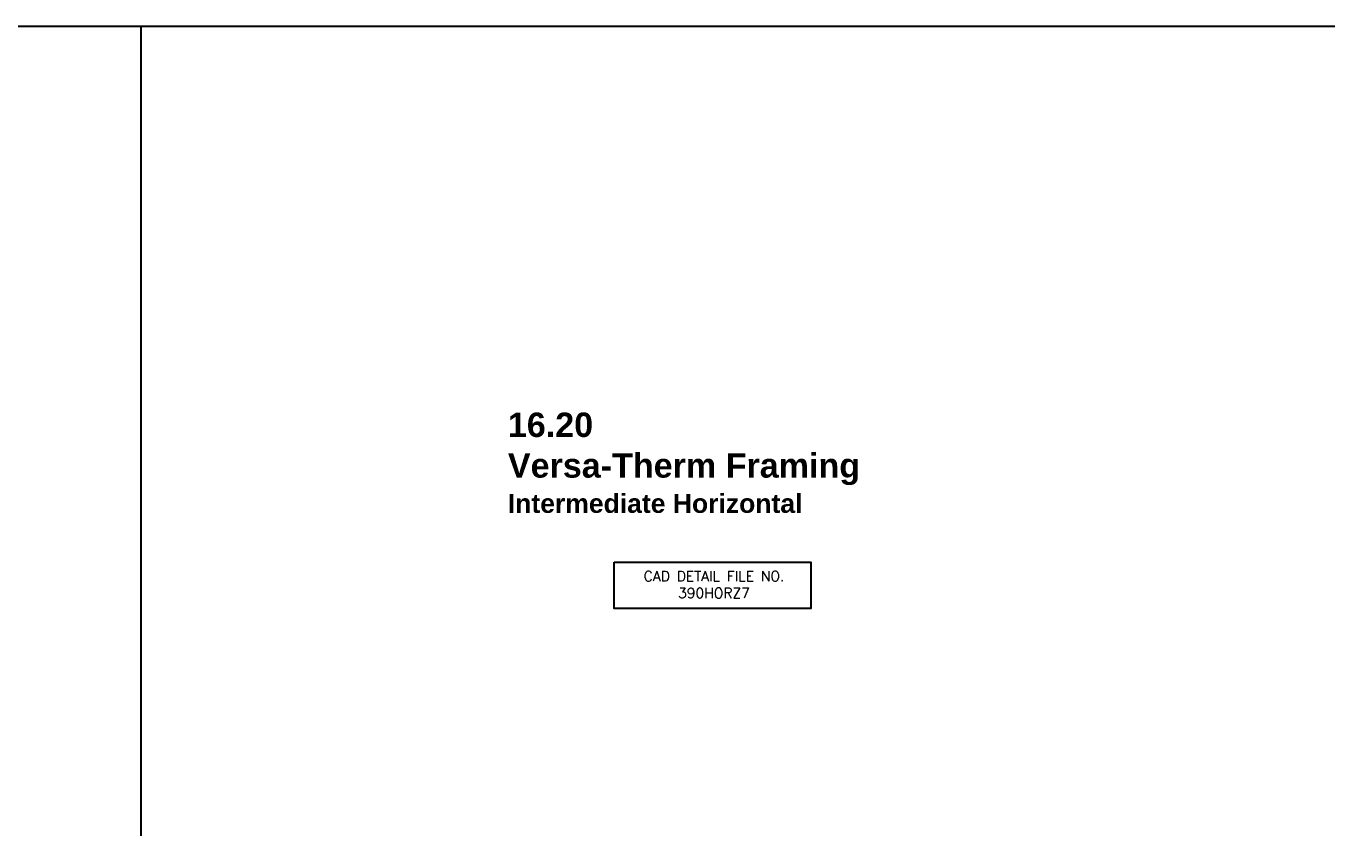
# Model space of a CAD drawing. Extents: x 0 to 139, y 0 to 39.
# Drawn here: x 123.94 to 133.54, y 33.37 to 39.29 of the extents above; entities that cross this region are included whole.
import ezdxf

# ---------------------------------------------------------------- set-up
doc = ezdxf.new("R2010")
doc.units = 0
doc.header["$MEASUREMENT"] = 0
doc.layers.add('R-ANNO-TEXT', color=6, linetype='CONTINUOUS')
doc.layers.add('TITLE', color=7, linetype='CONTINUOUS')
doc.styles.get("Standard").update_dxf_attribs({"font": 'simplex'})

msp = doc.modelspace()

# ---------------------------------------------------------------- linework, layer by layer
at = {"layer": 'R-ANNO-TEXT'}
msp.add_lwpolyline([(128.2834997886105, 35.33028441791038), (129.7349797316057, 35.33028441791038), (129.7349797316057, 34.98822157840645), (128.2834997886105, 34.98822157840645)], close=True, dxfattribs=at)
at = {"layer": 'TITLE'}
for p, q in [((5.000000000000028, 39.28717334030065), (133.6580004981786, 39.28717334030071)), ((124.7922004483608, 39.28717334030068), (124.7922004483608, 14.62895019504157))]:
    msp.add_line(p, q, dxfattribs=at)

# ---------------------------------------------------------------- texts
at = {"layer": 'R-ANNO-TEXT', "insert": (129.0201820504373, 35.26470166672657), "char_height": 0.075, "width": 1.875, "attachment_point": 2}
msp.add_mtext('CAD DETAIL FILE NO.\\P390HORZ7', dxfattribs=at)
at = {"layer": 'TITLE', "insert": (127.4991083438468, 36.43394717756589, 6.210692218000771), "char_height": 0.18, "width": 7.44, "attachment_point": 1}
msp.add_mtext('{\\fArial|b1|i0|c0|p34;16.20\\PVersa-Therm Framing\\P\\H0.7778x;Intermediate Horizontal}', dxfattribs=at)

doc.saveas('drawing.dxf')
